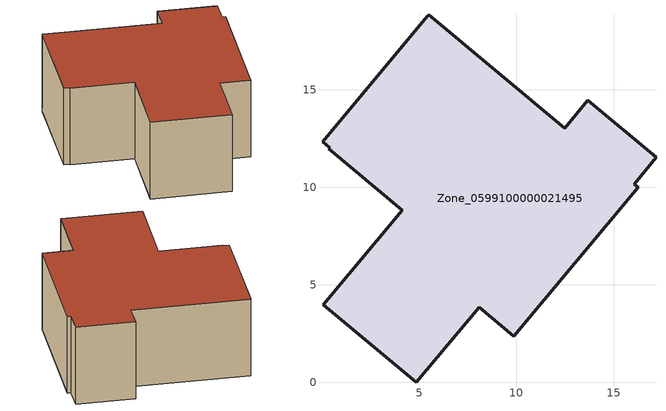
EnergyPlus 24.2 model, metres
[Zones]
Zone_0599100000021495
 floor ground (C_G): 13.67,14.46 17.16,11.54 16.05,10.15 16.24,10 9.87,2.35 8.08,3.84 4.87,0 0.09,3.98 4.13,8.83 0.37,11.97 0.42,12.03 0.05,12.34 5.42,18.79 5.5,18.86 12.48,13.04 z0
 wall outside (C_F): 0.09,3.98 4.87,0 8.08,3.84 9.87,2.35 16.24,10 16.05,10.15 17.16,11.54 13.67,14.46 12.48,13.04 5.5,18.86 5.42,18.79 0.05,12.34 0.42,12.03 0.37,11.97 4.13,8.83 0.09,3.98 z0:6.52
 roof outside (C_R): 17.16,11.54 13.67,14.46 12.48,13.04 5.5,18.86 5.42,18.79 0.05,12.34 0.42,12.03 0.37,11.97 4.13,8.83 0.09,3.98 4.87,0 8.08,3.84 9.87,2.35 16.24,10 16.05,10.15 z6.52
[BUILDING]
Pand.0599100000021495: North Axis=0; Terrain=City; Loads Convergence Tolerance Value=0.04; Temperature Convergence Tolerance Value=0.4; Solar Distribution=FullExterior; Maximum Number of Warmup Days=25; Minimum Number of Warmup Days=1
[Site:Location]
Rotterdam.The.Hague.AP_ZH_NLD Design_Conditions: Latitude=51.96; Longitude=4.45; Time Zone=1; Elevation=-4.5
[SITE:GROUNDTEMPERATURE:BUILDINGSURFACE]
18, 18, 18, 18, 18, 18, 18, 18, 18, 18, 18, 18
[MATERIAL] Thermal Absorptance=0.9; Solar Absorptance=0.7; Visible Absorptance=0.7
Name | Roughness | Thickness | Conductivity | Density | Specific Heat
G.D.1965-1974 | MediumSmooth | 0.15 | 0.882353 | 540 | 1210
F.D.1965-1974 | Rough | 0.3 | 0.697674 | 1920 | 840
R.D.1965-1974 | MediumRough | 0.2 | 0.232558 | 1500 | 1000
[CONSTRUCTION]
C_G: G.D.1965-1974
C_F: F.D.1965-1974
C_R: R.D.1965-1974
[ZONE]
Zone_0599100000021495: Type=1; Multiplier=1; Ceiling Height=Autocalculate; Volume=Autocalculate; Floor Area=autocalculate; Part of Total Floor Area=Yes
[ZONEINFILTRATION:DESIGNFLOWRATE]
Infil_Zone_0599100000021495: Zone or ZoneList or Space or SpaceList=Zone_0599100000021495; Schedule=AlwaysOn; Design Flow Rate Calculation Method=Flow/Area; Flow Rate per Floor Area=0.0042; Constant Term Coefficient=1; Temperature Term Coefficient=0; Velocity Term Coefficient=0; Velocity Squared Term Coefficient=0
[HVACTEMPLATE:ZONE:IDEALLOADSAIRSYSTEM]
Zone_0599100000021495: Maximum Heating Supply Air Temperature=50; Minimum Cooling Supply Air Temperature=13; Maximum Heating Supply Air Humidity Ratio=0.0156; Minimum Cooling Supply Air Humidity Ratio=0.0077; Heating Limit=NoLimit; Cooling Limit=NoLimit; Dehumidification Control Type=ConstantSensibleHeatRatio; Cooling Sensible Heat Ratio=0.7; Dehumidification Setpoint=60; Humidification Control Type=None; Humidification Setpoint=30; Outdoor Air Method=None; Outdoor Air Flow Rate per Person=0.00944; Outdoor Air Flow Rate per Zone Floor Area=0; Outdoor Air Flow Rate per Zone=0; Demand Controlled Ventilation Type=None; Outdoor Air Economizer Type=NoEconomizer; Heat Recovery Type=None; Sensible Heat Recovery Effectiveness=0.7; Latent Heat Recovery Effectiveness=0.65
[ZONECONTROL:THERMOSTAT]
ThermostatControl_Zone_0599100000021495: Zone or ZoneList=Zone_0599100000021495; Control Type Schedule=DualSetpointControlType; Control 1=Thermostat_Zone_0599100000021495; Temperature Difference Between Cutout And Setpoint=0
[THERMOSTATSETPOINT:DUALSETPOINT]
Thermostat_Zone_0599100000021495: Heating Setpoint Temperature Schedule=HeatingSetpoint_Zone_0599100000021495; Cooling Setpoint Temperature Schedule=CoolingSetpoint_Zone_0599100000021495
[SCHEDULE:COMPACT]
HeatingSetpoint_Zone_0599100000021495: Through: 12/31, For: AllDays, Until: 24:00, 21
CoolingSetpoint_Zone_0599100000021495: Through: 12/31, For: AllDays, Until: 24:00, 24
DualSetpointControlType: Through: 12/31, For: AllDays, Until: 24:00, 4
AlwaysOn: Through: 12/31, For: AllDays, Until: 24:00, 1
